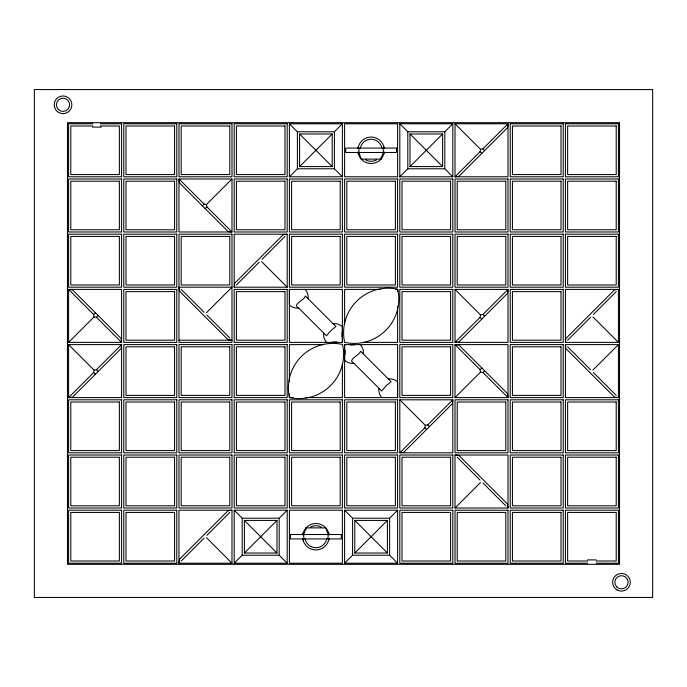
<?xml version="1.0" encoding="UTF-8"?>
<svg xmlns="http://www.w3.org/2000/svg" width="687" height="687" viewBox="0 0 687 687"><rect width="100%" height="100%" fill="white"/><g stroke="black" fill="none" stroke-linecap="round" stroke-linejoin="round"><path stroke-width="1.03" d="M94.085 370.113L93.664 372.517L68.58 397.601L121.573 397.601L121.573 344.608L68.58 344.608L68.58 397.601L72.513 397.12L121.092 348.541L121.573 344.608L96.489 369.692L94.085 370.113L68.58 344.608M425.322 425.322L424.892 427.718L399.808 452.81L452.81 452.81L452.81 399.808L399.808 399.808L399.808 452.81L403.741 452.321L452.321 403.741L452.81 399.808L427.718 424.892L425.322 425.322L399.808 399.808M480.522 149.294L480.101 151.69L455.017 176.782L455.017 123.78L508.011 123.78L508.011 176.782L455.017 176.782L458.95 176.301L507.53 127.713L508.011 123.78L482.927 148.873L480.522 149.294L455.017 123.78M480.522 314.904L480.101 317.308L455.017 342.392L508.011 342.392L508.011 289.399L455.017 289.399L455.017 342.392L458.95 341.911L507.53 293.332L508.011 289.399L482.927 314.483L480.522 314.904L455.017 289.399M178.989 563.22L179.47 559.287L228.05 510.699L231.983 510.218L231.983 563.22L178.989 563.22L178.989 510.218L231.983 510.218M234.19 287.192L234.679 283.259L283.259 234.679L287.192 234.19L287.192 287.192L234.19 287.192L234.19 234.19L287.192 234.19M565.427 342.392L565.908 338.459L614.487 289.88L618.42 289.399L618.42 342.392L565.427 342.392L565.427 289.399L618.42 289.399M302.941 534.512L303.096 533.292M358.142 148.074L358.305 146.855M360.374 148.074L360.46 147.43A11.018 11.018 0 0 1 381.749 147.43L381.835 148.074M326.626 538.926L326.54 539.57A11.018 11.018 0 0 1 305.251 539.57L305.165 538.926M328.695 540.145L328.858 538.926M383.904 153.708L384.059 152.488M358.957 148.074L358.957 152.488L361.164 159.118L381.036 159.118L383.252 152.488L383.252 148.074M328.043 538.926L328.043 534.512L325.836 527.882L305.964 527.882L303.748 534.512L303.748 538.926M68.58 342.392L68.58 289.399L121.573 289.399L121.573 342.392L68.58 342.392L94.085 316.887L93.664 314.483L95.39 312.757M202.347 205.799L204.073 204.073L206.478 204.494L231.983 178.989L178.989 178.989L178.989 231.983L231.983 231.983L231.983 178.989M94.085 316.887L96.489 317.308L98.215 315.582M205.173 208.625L206.899 206.899L206.478 204.494M289.399 176.782L297.385 168.787L297.385 131.775L289.399 123.78L342.392 123.78L342.392 176.782L289.399 176.782L289.399 123.78M299.601 166.58L332.199 133.982L332.199 166.58L299.601 166.58L299.601 133.982L332.199 133.982M342.392 176.782L334.406 168.787L334.406 131.775L342.392 123.78M206.478 312.697L231.983 287.192L178.989 287.192L179.47 291.125L228.05 339.704L231.983 340.185L178.989 340.185M236.405 284.985L259.282 262.108M262.108 259.282L284.985 236.405M399.808 176.782L407.803 168.787L407.803 131.775L399.808 123.78L452.81 123.78L452.81 176.782L399.808 176.782L399.808 123.78M410.01 166.58L442.608 133.982L442.608 166.58L410.01 166.58L410.01 133.982L442.608 133.982M452.81 176.782L444.815 168.787L444.815 131.775L452.81 123.78M181.196 561.013L204.073 538.127M206.899 535.31L229.776 512.425M234.19 563.22L242.185 555.225L242.185 518.213L234.19 510.218L287.192 510.218L287.192 563.22L234.19 563.22L234.19 510.218M244.392 553.018L276.99 520.42L276.99 553.018L244.392 553.018L244.392 520.42L276.99 520.42M287.192 563.22L279.197 555.225L279.197 518.213L287.192 510.218M455.017 397.601L455.017 344.608L508.011 344.608L508.011 397.601L455.017 397.601L480.522 372.096L480.101 369.692L481.827 367.966M480.522 372.096L482.927 372.517L484.653 370.791M344.608 563.22L352.594 555.225L352.594 518.213L344.608 510.218L397.601 510.218L397.601 563.22L344.608 563.22L344.608 510.218M354.801 553.018L387.399 520.42L387.399 553.018L354.801 553.018L354.801 520.42L387.399 520.42M397.601 563.22L389.615 555.225L389.615 518.213L397.601 510.218M567.634 340.185L590.511 317.308M593.336 314.483L616.213 291.606M455.017 508.011L455.017 455.017L508.011 455.017L508.011 508.011L455.017 508.011L480.522 482.506M592.915 370.113L618.42 344.608L565.427 344.608L565.427 397.601L618.42 397.601L618.42 344.608M298.69 308.051L326.437 335.797L331.228 330.327L335.9 326.523L305.363 295.977C304.521 300.288 291.425 304.478 298.69 308.051A11.044 11.044 0 0 1 290.541 305.947L289.433 304.873L289.399 289.399L342.392 289.399L342.392 342.392L289.399 342.392L289.399 289.399M353.891 363.251L381.646 391.006L386.438 385.536L391.109 381.723L360.563 351.186C359.73 355.488 346.634 359.687 353.891 363.251A11.044 11.044 0 0 1 345.741 361.156L344.642 360.074L344.608 344.608L397.601 344.608L397.601 397.601L344.608 397.601L344.608 344.608M92.96 123.78L68.58 123.78L68.58 176.782L121.573 176.782L121.573 123.78L100.379 123.78M92.96 125.987L70.787 125.987L70.787 174.575L119.366 174.575L119.366 125.987L100.354 125.987M92.479 127.095L101.315 127.095M297.385 131.775L334.406 131.775M407.803 131.775L444.815 131.775M297.385 168.787L334.406 168.787M407.803 168.787L444.815 168.787M380.641 289.399L344.608 289.399L344.608 324.376M395.48 289.399L397.601 289.399L397.601 291.52M362.624 342.392L397.601 342.392L397.601 306.359M323.319 344.608L289.399 344.608L289.399 381.706M293.083 397.601L289.399 397.601L289.399 393.917M305.294 397.601L342.392 397.601L342.392 363.681M242.185 518.213L279.197 518.213M352.594 518.213L389.615 518.213M242.185 555.225L279.197 555.225M352.594 555.225L389.615 555.225M587.454 559.905L596.29 559.905M587.703 561.013L567.634 561.013L567.634 512.425L616.213 512.425L616.213 561.013L596.144 561.013M587.686 563.22L565.427 563.22L565.427 510.218L618.42 510.218L618.42 563.22L596.161 563.22M618.42 397.601L614.487 397.12L565.908 348.541L565.427 344.608M455.017 455.017L458.95 455.498L507.53 504.078L508.011 508.011M304.925 289.399L305.844 290.3A11.044 11.044 0 0 1 308.128 298.433M360.134 344.608L361.053 345.501A11.044 11.044 0 0 1 363.329 353.642M326.866 342.392L325.947 341.499A11.044 11.044 0 0 1 323.671 333.358M382.075 397.593L381.156 396.7A11.044 11.044 0 0 1 378.88 388.559M482.927 148.873L484.653 150.599M480.101 151.69L481.827 153.416M410.01 133.982L442.608 166.58M592.915 316.887L618.42 342.392M567.634 346.815L590.511 369.692M593.336 372.517L616.213 395.394M482.927 314.483L484.653 316.209M299.601 133.982L332.199 166.58M480.101 317.308L481.827 319.034M480.101 369.692L455.017 344.608L458.95 345.089L507.53 393.668L508.011 397.601L482.927 372.517M427.718 424.892L429.444 426.618M204.073 204.073L178.989 178.989L179.47 182.922L228.05 231.502L231.983 231.983L206.899 206.899M261.678 261.678L287.192 287.192M457.224 457.224L480.101 480.101M482.927 482.927L505.804 505.804M424.892 427.718L426.618 429.444M181.196 289.399L204.073 312.276M206.899 315.101L229.776 337.978M354.801 520.42L387.399 553.018M93.664 314.483L68.58 289.399L72.513 289.88L121.092 338.459L121.573 342.392L96.489 317.308M96.489 369.692L98.215 371.418M244.392 520.42L276.99 553.018M93.664 372.517L95.39 374.243M206.478 537.706L231.983 563.22M383.904 146.855L384.059 148.074M358.142 152.488L358.305 153.708M328.695 533.292L328.858 534.512M302.941 538.926L303.096 540.145M397.61 397.593L397.575 382.127L396.468 381.045A11.044 11.044 0 0 0 388.284 378.949M342.392 342.392L342.358 326.926L341.259 325.844A11.044 11.044 0 0 0 333.066 323.749M381.036 157.22L381.036 159.118M305.964 527.882L305.964 529.78M329.03 538.445A13.251 13.251 0 0 1 302.761 538.445M302.761 534.993A13.251 13.251 0 0 1 329.03 534.993M310.387 527.169A11.018 11.018 0 0 1 321.404 527.169M384.239 152.007A13.251 13.251 0 0 1 357.97 152.007M357.97 148.555A13.251 13.251 0 0 1 384.239 148.555M376.613 159.831A11.018 11.018 0 0 1 365.596 159.831M342.392 334.681L342.135 336.682A7.729 7.729 0 0 0 342.135 332.68L342.392 334.681M344.865 350.318L344.865 354.32A7.729 7.729 0 0 1 344.865 350.318M336.664 342.143L332.663 342.143A7.729 7.729 0 0 0 336.664 342.143M352.337 344.591L350.336 344.857A7.729 7.729 0 0 1 354.337 344.857L352.337 344.591M652.65 89.559L34.35 89.559L34.35 597.441L652.65 597.441L652.65 89.559M619.528 122.681L67.472 122.681L67.472 564.319L619.528 564.319L619.528 122.681M176.782 123.78L123.78 123.78L123.78 176.782L176.782 176.782L176.782 123.78M231.983 123.78L178.989 123.78L178.989 176.782L231.983 176.782L231.983 123.78M287.192 123.78L234.19 123.78L234.19 176.782L287.192 176.782L287.192 123.78M397.601 123.78L344.608 123.78L344.608 176.782L397.601 176.782L397.601 123.78M563.22 123.78L510.218 123.78L510.218 176.782L563.22 176.782L563.22 123.78M618.42 123.78L565.427 123.78L565.427 176.782L618.42 176.782L618.42 123.78M174.575 125.987L125.987 125.987L125.987 174.575L174.575 174.575L174.575 125.987M229.776 125.987L181.196 125.987L181.196 174.575L229.776 174.575L229.776 125.987M284.985 125.987L236.405 125.987L236.405 174.575L284.985 174.575L284.985 125.987M561.013 125.987L512.425 125.987L512.425 174.575L561.013 174.575L561.013 125.987M616.213 125.987L567.634 125.987L567.634 174.575L616.213 174.575L616.213 125.987M396.493 148.074L345.707 148.074L345.707 152.488L396.493 152.488L396.493 148.074M121.573 178.989L68.58 178.989L68.58 231.983L121.573 231.983L121.573 178.989M176.782 178.989L123.78 178.989L123.78 231.983L176.782 231.983L176.782 178.989M287.192 178.989L234.19 178.989L234.19 231.983L287.192 231.983L287.192 178.989M342.392 178.989L289.399 178.989L289.399 231.983L342.392 231.983L342.392 178.989M397.601 178.989L344.608 178.989L344.608 231.983L397.601 231.983L397.601 178.989M452.81 178.989L399.808 178.989L399.808 231.983L452.81 231.983L452.81 178.989M508.011 178.989L455.017 178.989L455.017 231.983L508.011 231.983L508.011 178.989M563.22 178.989L510.218 178.989L510.218 231.983L563.22 231.983L563.22 178.989M618.42 178.989L565.427 178.989L565.427 231.983L618.42 231.983L618.42 178.989M119.366 181.196L70.787 181.196L70.787 229.776L119.366 229.776L119.366 181.196M174.575 181.196L125.987 181.196L125.987 229.776L174.575 229.776L174.575 181.196M284.985 181.196L236.405 181.196L236.405 229.776L284.985 229.776L284.985 181.196M340.185 181.196L291.606 181.196L291.606 229.776L340.185 229.776L340.185 181.196M395.394 181.196L346.815 181.196L346.815 229.776L395.394 229.776L395.394 181.196M450.595 181.196L402.015 181.196L402.015 229.776L450.595 229.776L450.595 181.196M505.804 181.196L457.224 181.196L457.224 229.776L505.804 229.776L505.804 181.196M561.013 181.196L512.425 181.196L512.425 229.776L561.013 229.776L561.013 181.196M616.213 181.196L567.634 181.196L567.634 229.776L616.213 229.776L616.213 181.196M121.573 234.19L68.58 234.19L68.58 287.192L121.573 287.192L121.573 234.19M176.782 234.19L123.78 234.19L123.78 287.192L176.782 287.192L176.782 234.19M231.983 234.19L178.989 234.19L178.989 342.392L231.983 342.392L231.983 234.19M342.392 234.19L289.399 234.19L289.399 287.192L342.392 287.192L342.392 234.19M397.601 234.19L344.608 234.19L344.608 287.192L397.601 287.192L397.601 234.19M452.81 234.19L399.808 234.19L399.808 287.192L452.81 287.192L452.81 234.19M508.011 234.19L455.017 234.19L455.017 287.192L508.011 287.192L508.011 234.19M563.22 234.19L510.218 234.19L510.218 287.192L563.22 287.192L563.22 234.19M618.42 234.19L565.427 234.19L565.427 287.192L618.42 287.192L618.42 234.19M119.366 236.405L70.787 236.405L70.787 284.985L119.366 284.985L119.366 236.405M174.575 236.405L125.987 236.405L125.987 284.985L174.575 284.985L174.575 236.405M229.776 236.405L181.196 236.405L181.196 284.985L229.776 284.985L229.776 236.405M340.185 236.405L291.606 236.405L291.606 284.985L340.185 284.985L340.185 236.405M395.394 236.405L346.815 236.405L346.815 284.985L395.394 284.985L395.394 236.405M450.595 236.405L402.015 236.405L402.015 284.985L450.595 284.985L450.595 236.405M505.804 236.405L457.224 236.405L457.224 284.985L505.804 284.985L505.804 236.405M561.013 236.405L512.425 236.405L512.425 284.985L561.013 284.985L561.013 236.405M616.213 236.405L567.634 236.405L567.634 284.985L616.213 284.985L616.213 236.405M176.782 289.399L123.78 289.399L123.78 342.392L176.782 342.392L176.782 289.399M287.192 289.399L234.19 289.399L234.19 342.392L287.192 342.392L287.192 289.399M452.81 289.399L399.808 289.399L399.808 342.392L452.81 342.392L452.81 289.399M563.22 289.399L510.218 289.399L510.218 342.392L563.22 342.392L563.22 289.399M174.575 291.606L125.987 291.606L125.987 340.185L174.575 340.185L174.575 291.606M284.985 291.606L236.405 291.606L236.405 340.185L284.985 340.185L284.985 291.606M450.595 291.606L402.015 291.606L402.015 340.185L450.595 340.185L450.595 291.606M561.013 291.606L512.425 291.606L512.425 340.185L561.013 340.185L561.013 291.606M176.782 344.608L123.78 344.608L123.78 397.601L176.782 397.601L176.782 344.608M231.983 344.608L178.989 344.608L178.989 397.601L231.983 397.601L231.983 344.608M287.192 344.608L234.19 344.608L234.19 397.601L287.192 397.601L287.192 344.608M452.81 344.608L399.808 344.608L399.808 397.601L452.81 397.601L452.81 344.608M563.22 344.608L510.218 344.608L510.218 397.601L563.22 397.601L563.22 344.608M174.575 346.815L125.987 346.815L125.987 395.394L174.575 395.394L174.575 346.815M229.776 346.815L181.196 346.815L181.196 395.394L229.776 395.394L229.776 346.815M284.985 346.815L236.405 346.815L236.405 395.394L284.985 395.394L284.985 346.815M450.595 346.815L402.015 346.815L402.015 395.394L450.595 395.394L450.595 346.815M561.013 346.815L512.425 346.815L512.425 395.394L561.013 395.394L561.013 346.815M121.573 399.808L68.58 399.808L68.58 452.81L121.573 452.81L121.573 399.808M176.782 399.808L123.78 399.808L123.78 452.81L176.782 452.81L176.782 399.808M231.983 399.808L178.989 399.808L178.989 452.81L231.983 452.81L231.983 399.808M287.192 399.808L234.19 399.808L234.19 452.81L287.192 452.81L287.192 399.808M342.392 399.808L289.399 399.808L289.399 452.81L342.392 452.81L342.392 399.808M397.601 399.808L344.608 399.808L344.608 452.81L397.601 452.81L397.601 399.808M508.011 399.808L455.017 399.808L455.017 452.81L508.011 452.81L508.011 399.808M563.22 399.808L510.218 399.808L510.218 452.81L563.22 452.81L563.22 399.808M618.42 399.808L565.427 399.808L565.427 452.81L618.42 452.81L618.42 399.808M119.366 402.015L70.787 402.015L70.787 450.595L119.366 450.595L119.366 402.015M174.575 402.015L125.987 402.015L125.987 450.595L174.575 450.595L174.575 402.015M229.776 402.015L181.196 402.015L181.196 450.595L229.776 450.595L229.776 402.015M284.985 402.015L236.405 402.015L236.405 450.595L284.985 450.595L284.985 402.015M340.185 402.015L291.606 402.015L291.606 450.595L340.185 450.595L340.185 402.015M395.394 402.015L346.815 402.015L346.815 450.595L395.394 450.595L395.394 402.015M505.804 402.015L457.224 402.015L457.224 450.595L505.804 450.595L505.804 402.015M561.013 402.015L512.425 402.015L512.425 450.595L561.013 450.595L561.013 402.015M616.213 402.015L567.634 402.015L567.634 450.595L616.213 450.595L616.213 402.015M121.573 455.017L68.58 455.017L68.58 508.011L121.573 508.011L121.573 455.017M176.782 455.017L123.78 455.017L123.78 508.011L176.782 508.011L176.782 455.017M231.983 455.017L178.989 455.017L178.989 508.011L231.983 508.011L231.983 455.017M287.192 455.017L234.19 455.017L234.19 508.011L287.192 508.011L287.192 455.017M342.392 455.017L289.399 455.017L289.399 508.011L342.392 508.011L342.392 455.017M397.601 455.017L344.608 455.017L344.608 508.011L397.601 508.011L397.601 455.017M452.81 455.017L399.808 455.017L399.808 508.011L452.81 508.011L452.81 455.017M563.22 455.017L510.218 455.017L510.218 508.011L563.22 508.011L563.22 455.017M618.42 455.017L565.427 455.017L565.427 508.011L618.42 508.011L618.42 455.017M119.366 457.224L70.787 457.224L70.787 505.804L119.366 505.804L119.366 457.224M174.575 457.224L125.987 457.224L125.987 505.804L174.575 505.804L174.575 457.224M229.776 457.224L181.196 457.224L181.196 505.804L229.776 505.804L229.776 457.224M284.985 457.224L236.405 457.224L236.405 505.804L284.985 505.804L284.985 457.224M340.185 457.224L291.606 457.224L291.606 505.804L340.185 505.804L340.185 457.224M395.394 457.224L346.815 457.224L346.815 505.804L395.394 505.804L395.394 457.224M450.595 457.224L402.015 457.224L402.015 505.804L450.595 505.804L450.595 457.224M561.013 457.224L512.425 457.224L512.425 505.804L561.013 505.804L561.013 457.224M616.213 457.224L567.634 457.224L567.634 505.804L616.213 505.804L616.213 457.224M121.573 510.218L68.58 510.218L68.58 563.22L121.573 563.22L121.573 510.218M176.782 510.218L123.78 510.218L123.78 563.22L176.782 563.22L176.782 510.218M342.392 510.218L289.399 510.218L289.399 563.22L342.392 563.22L342.392 510.218M452.81 510.218L399.808 510.218L399.808 563.22L452.81 563.22L452.81 510.218M508.011 510.218L455.017 510.218L455.017 563.22L508.011 563.22L508.011 510.218M563.22 510.218L510.218 510.218L510.218 563.22L563.22 563.22L563.22 510.218M119.366 512.425L70.787 512.425L70.787 561.013L119.366 561.013L119.366 512.425M174.575 512.425L125.987 512.425L125.987 561.013L174.575 561.013L174.575 512.425M450.595 512.425L402.015 512.425L402.015 561.013L450.595 561.013L450.595 512.425M505.804 512.425L457.224 512.425L457.224 561.013L505.804 561.013L505.804 512.425M561.013 512.425L512.425 512.425L512.425 561.013L561.013 561.013L561.013 512.425M341.293 534.512L290.507 534.512L290.507 538.926L341.293 538.926L341.293 534.512M58.61 112.462A8.837 8.837 0 0 0 71.86 104.81A8.837 8.837 0 0 0 58.61 97.159A8.837 8.837 0 0 0 58.61 112.462M58.352 109.482A6.604 6.604 0 0 0 69.404 106.519A6.604 6.604 0 0 0 61.315 98.43A6.604 6.604 0 0 0 58.352 109.482M617.046 589.935A8.837 8.837 0 0 0 630.297 582.284A8.837 8.837 0 0 0 617.046 574.633A8.837 8.837 0 0 0 617.046 589.935M616.789 586.956A6.604 6.604 0 0 0 627.841 583.993A6.604 6.604 0 0 0 619.751 575.904A6.604 6.604 0 0 0 616.789 586.956M344.659 342.341A44.492 44.492 0 0 0 397.747 289.253A44.492 44.492 0 0 0 344.659 342.341M289.45 397.55A44.492 44.492 0 0 0 342.547 344.453A44.492 44.492 0 0 0 289.45 397.55"/></g></svg>
